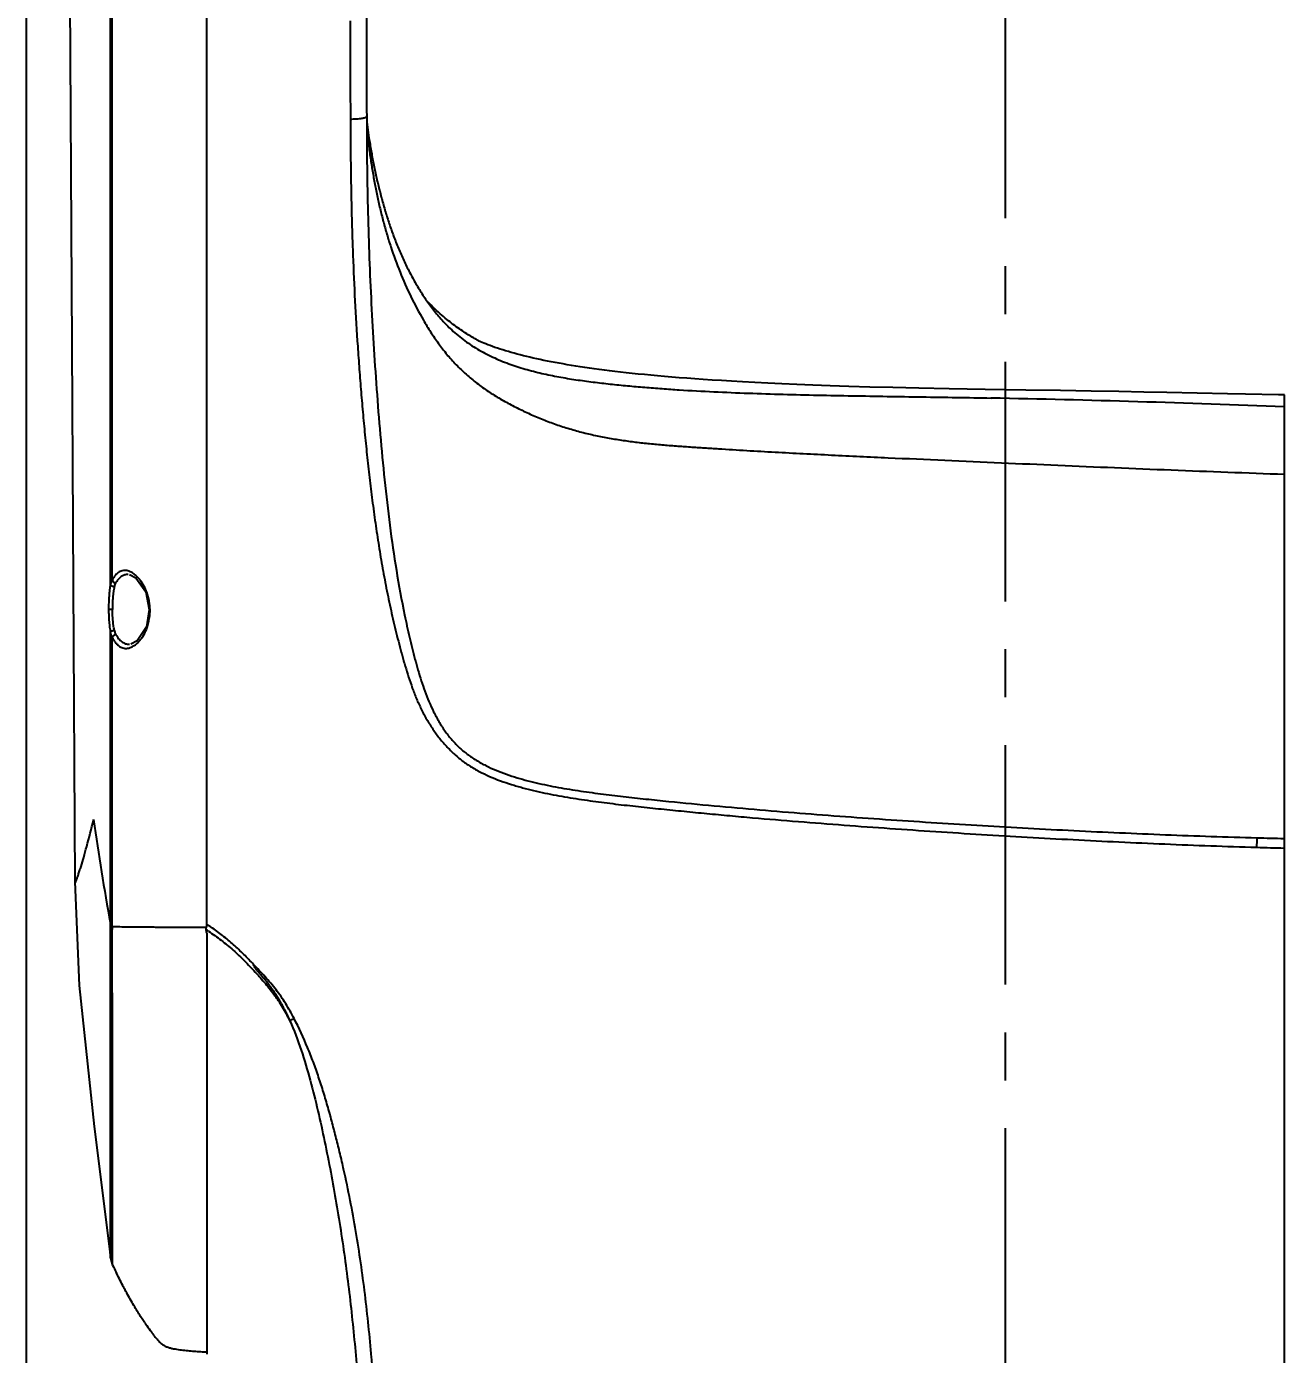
# Model space of a CAD drawing. Header units: millimetres. Extents: x 4086 to 8300, y 123 to 1549.
# Drawn here: x 7249.66 to 7289.05, y 761.43 to 803.02 of the extents above; entities that cross this region are included whole.
import ezdxf

# ---------------------------------------------------------------- set-up
doc = ezdxf.new("R2010")
doc.units = ezdxf.units.MM
doc.linetypes.add('CENTER', pattern=[0.6, 0.375, -0.075, 0.075, -0.075])
for name, color, linetype in [('中心线', 7, 'Continuous'), ('外形图', 7, 'Continuous'), ('尺寸标注', 7, 'Continuous')]:
    doc.layers.add(name, color=color, linetype=linetype)
doc.styles.add('思源黑', font='SourceHanSansCN-Normal.ttf')
doc.dimstyles.new('尺寸标注_1_4比例', dxfattribs={"dimtxt": 7, "dimasz": 6, "dimexe": 2, "dimexo": 1.5, "dimgap": 1, "dimtad": 1, "dimdec": 1, "dimlfac": 4, "dimdsep": 46, "dimtxsty": '思源黑', "dimcen": 0.09, "dimadec": 0, "dimazin": 0, "dimtp": 0.01, "dimtm": 0.01, "dimtfac": 1, "dimtdec": 1, "dimtofl": 0, "dimtmove": 0, "dimatfit": 3, "dimfxl": 1, "dimtolj": 1, "dimarcsym": 0})

# ---------------------------------------------------------------- blocks, each defined once
blk = doc.blocks.new('*D764')
at = {"layer": 'Defpoints', "color": 0}
for p in [(7310.951, 866.988), (7310.951, 722.956), (7249.657, 721.212)]:
    blk.add_point(p, dxfattribs=at)
at = {"layer": '尺寸标注', "color": 0, "lineweight": -2}
for p, q in [((7249.657, 722.712), (7249.657, 868.988)), ((7310.951, 724.456), (7310.951, 868.988)), ((7255.657, 866.988), (7304.951, 866.988))]:
    blk.add_line(p, q, dxfattribs=at)
at = {"layer": '尺寸标注', "color": 0}
for points in [[(7255.657, 867.988), (7255.657, 865.988), (7249.657, 866.988)], [(7304.951, 865.988), (7304.951, 867.988), (7310.951, 866.988)]]:
    blk.add_solid(points, dxfattribs=at)
at = {"layer": '尺寸标注', "color": 0, "insert": (7280.304, 871.612), "char_height": 7, "attachment_point": 5, "style": '思源黑'}
blk.add_mtext('\\A1;245.2', dxfattribs=at)

msp = doc.modelspace()

# ---------------------------------------------------------------- linework, layer by layer
at = {"layer": '中心线', "linetype": 'CENTER', "ltscale": 20}
msp.add_line((7280.3014, 828.5128), (7280.3014, 637.8346), dxfattribs=at)
at = {"layer": '外形图'}
for p, q in [((7252.2849, 785.5432), (7252.2821, 818.9575)), ((7252.3361, 785.6785), (7252.3341, 808.5744)), ((7255.3015, 774.8957), (7255.3014, 808.0128)), ((7260.3096, 800.1935), (7260.3098, 800.2187)), ((7260.3097, 800.1829), (7260.3096, 800.1989)), ((7287.2704, 791.5163), (7285.3735, 791.5533)), ((7287.8276, 791.5056), (7287.2704, 791.5163)), ((7289.0514, 720.388), (7289.0514, 791.4821)), ((7252.8833, 785.8546), (7253.0802, 785.7512)), ((7253.0802, 785.7512), (7253.3875, 785.3078)), ((7253.3875, 785.3078), (7253.5, 784.7602)), ((7252.3463, 784.7628), (7252.2264, 784.762)), ((7253.5, 784.7602), (7253.4128, 784.221)), ((7253.5236, 784.7606), (7253.5, 784.7602)), ((7252.2838, 774.9177), (7252.283, 784.0399)), ((7252.3378, 774.9172), (7252.3364, 783.8929)), ((7251.1682, 776.2255), (7251.1681, 776.2216)), ((7252.2831, 774.8178), (7252.2834, 774.9177)), ((7252.2873, 765.2875), (7252.2832, 774.8178)), ((7252.338, 774.8185), (7252.3378, 774.9172)), ((7252.338, 774.8185), (7252.3384, 774.7319)), ((7255.2886, 774.7996), (7255.3014, 774.8507)), ((7255.3014, 774.8507), (7255.3012, 774.9015)), ((7255.3014, 774.6218), (7255.3014, 761.433)), ((7251.7734, 768.5627), (7252.2731, 764.5731)), ((7252.2874, 764.5558), (7252.2873, 765.2875)), ((7252.3537, 764.43), (7252.3534, 765.1328)), ((7252.2689, 764.6088), (7252.2731, 764.5727)), ((7252.2731, 764.5727), (7252.2786, 764.5261)), ((7252.2786, 764.5261), (7252.2874, 764.4527)), ((7252.2874, 764.5479), (7252.2874, 764.5558)), ((7252.2874, 764.4954), (7252.2874, 764.5479)), ((7252.2874, 764.4786), (7252.2874, 764.4954)), ((7252.2874, 764.4642), (7252.2874, 764.4786)), ((7252.2874, 764.4527), (7252.2874, 764.4642)), ((7252.3537, 764.3936), (7252.3537, 764.43)), ((7252.3538, 764.309), (7252.3537, 764.3936)), ((7252.3537, 764.2251), (7252.3538, 764.309)), ((7253.3912, 762.3751), (7253.3833, 762.3864))]:
    msp.add_line(p, q, dxfattribs=at)
for points in [[(7250.9298, 818.7653), (7250.9746, 811.0919), (7251.065, 794.8815), (7251.1681, 776.2216)], [(7285.3735, 791.5533), (7284.6483, 791.5674), (7283.8632, 791.5823), (7283.0017, 791.5982), (7282.0425, 791.6151), (7280.952, 791.6328), (7279.6812, 791.6518), (7278.5494, 791.6695), (7277.6054, 791.6878), (7276.7881, 791.7069), (7276.0647, 791.7264), (7275.4141, 791.746), (7274.8223, 791.7659), (7274.2792, 791.7859), (7273.778, 791.806), (7273.3124, 791.8261), (7272.8764, 791.8465), (7272.4662, 791.867), (7272.0839, 791.8873), (7271.7329, 791.9072), (7271.4164, 791.9262), (7271.1266, 791.9445), (7270.8521, 791.9628), (7270.5897, 791.9811), (7270.3382, 791.9995), (7270.0961, 792.018), (7269.8628, 792.0368), (7269.6377, 792.0557), (7269.4205, 792.0748), (7269.2106, 792.094), (7269.0078, 792.1134), (7268.8115, 792.1329), (7268.6214, 792.1526), (7268.4372, 792.1725), (7268.2584, 792.1925), (7268.0848, 792.2127), (7267.9162, 792.2331), (7267.7524, 792.2536), (7267.593, 792.2743), (7267.438, 792.2953), (7267.2871, 792.3164), (7267.1401, 792.3377), (7266.9969, 792.3592), (7266.8573, 792.3809), (7266.7212, 792.4028), (7266.5885, 792.4249), (7266.4591, 792.4473), (7266.3328, 792.4698), (7266.2095, 792.4926), (7266.0892, 792.5155), (7265.9716, 792.5386), (7265.8569, 792.562), (7265.7448, 792.5855), (7265.6352, 792.6092), (7265.5279, 792.6331), (7265.4228, 792.6573), (7265.32, 792.6817), (7265.2193, 792.7063), (7265.1207, 792.7312), (7265.0241, 792.7564), (7264.9294, 792.7818), (7264.8368, 792.8075), (7264.746, 792.8336), (7264.6574, 792.8599), (7264.5706, 792.8866), (7264.4858, 792.9135), (7264.4033, 792.9408), (7264.3235, 792.9681), (7264.2466, 792.9955), (7264.1729, 793.0228), (7264.1027, 793.0499), (7264.0371, 793.0763), (7263.977, 793.1014), (7263.923, 793.125), (7263.8754, 793.1466), (7263.8344, 793.166), (7263.7994, 793.1831), (7263.77, 793.198), (7263.7448, 793.2111), (7263.7221, 793.2233), (7263.7022, 793.2344), (7263.6835, 793.2449), (7263.6519, 793.2634), (7263.6096, 793.2885), (7263.568, 793.3138), (7263.5268, 793.3391), (7263.4857, 793.3648), (7263.4434, 793.3916), (7263.3988, 793.4204), (7263.3533, 793.4503), (7263.3071, 793.4812), (7263.2603, 793.513), (7263.213, 793.5459), (7263.1651, 793.5797), (7263.1167, 793.6146), (7263.0679, 793.6504), (7263.0187, 793.6873), (7262.9691, 793.7252), (7262.9192, 793.764), (7262.8688, 793.804), (7262.8181, 793.8451), (7262.7668, 793.8874), (7262.7149, 793.9311), (7262.6624, 793.9761), (7262.6093, 794.0226), (7262.5553, 794.0708), (7262.5002, 794.121), (7262.4437, 794.1736), (7262.3857, 794.2288), (7262.3257, 794.2872), (7262.2635, 794.3492), (7262.2323, 794.3811)], [(7289.0514, 791.4822), (7288.8658, 791.4858), (7287.8276, 791.5056)], [(7253.4128, 784.221), (7253.1169, 783.7726), (7252.9213, 783.6716)], [(7251.1682, 776.2252), (7251.3083, 772.98), (7251.7734, 768.5627)]]:
    msp.add_lwpolyline(points, dxfattribs=at)
for centre, radius, start, end in [((7704.2799, 802.9057), 443.9787, 179.951336, 180.349137), ((7270.1473, 306.5188), 484.9579, 87.765999, 88.852218), ((7252.0327, 784.8017), 1.4746, 22.80106, 25.0835), ((7251.795, 784.7443), 1.7292, 346.9556, 354.30687), ((7331.7379, 789.3811), 80.7601, 187.974369, 190.316772), ((7313.119, 776.5614), 24.9515, 177.5929, 178.27969), ((7291.8281, 895.4294), 118.1752, 268.230339, 268.65365), ((7296.2366, 1063.5336), 286.0364, 268.387884, 268.56058), ((7250.5678, 767.7878), 8.5445, 55.25883, 56.36034), ((7250.5949, 767.5956), 8.5373, 56.143, 56.6649), ((7247.3575, 792.6533), 23.2976, 296.9181, 297.27876), ((7253.0009, 764.5373), 0.7185, 186.76487, 194.44296), ((7253.0055, 764.5387), 0.7233, 194.45714, 205.69263), ((7283.4145, 779.2219), 34.4917, 205.77231, 206.19416), ((7258.0389, 765.6211), 5.6691, 214.39787, 214.79791), ((7264.4369, 770.0858), 13.4708, 214.85678, 215.95701), ((7254.9015, 762.9105), 1.5353, 221.01486, 223.08768)]:
    msp.add_arc(centre, radius, start, end, dxfattribs=at)
for points, knots in [([(7259.7922, 803.1959), (7259.7922, 802.9397), (7259.7923, 801.9141), (7259.7945, 800.8885), (7259.8001, 800.1191)], [0, 0, 0, 0, 0.2498099, 1, 1, 1, 1]), ([(7259.8001, 800.1191), (7259.8329, 800.1192), (7259.8976, 800.1204), (7259.9918, 800.125), (7260.0791, 800.1324), (7260.1455, 800.1408), (7260.1924, 800.149), (7260.2222, 800.1553), (7260.2479, 800.162), (7260.2693, 800.169), (7260.2863, 800.1763), (7260.2974, 800.1829), (7260.3037, 800.1884), (7260.3069, 800.1923), (7260.3089, 800.1963), (7260.3094, 800.199), (7260.3094, 800.2003)], [0, 0, 0, 0, 0.186896, 0.3688283, 0.5373784, 0.6855056, 0.7503809, 0.8083704, 0.8589449, 0.9017557, 0.9367409, 0.9640544, 0.9750312, 0.9844328, 0.9925824, 1, 1, 1, 1]), ([(7260.3094, 800.2003), (7260.3101, 800.0889), (7260.3285, 799.865), (7260.3634, 799.6438), (7260.3812, 799.5326)], [0, 0, 0, 0, 0.4974637, 1, 1, 1, 1]), ([(7260.3094, 800.2003), (7260.3099, 800.0616), (7260.319, 799.8535), (7260.343, 799.5769), (7260.3656, 799.3697), (7260.3916, 799.1629), (7260.4198, 798.9564), (7260.4503, 798.7503), (7260.4939, 798.476), (7260.5541, 798.134), (7260.6353, 797.7252), (7260.726, 797.3182), (7260.8272, 796.9134), (7260.9397, 796.5113), (7261.1058, 795.9795), (7261.3444, 795.324), (7261.6831, 794.5571), (7261.9452, 794.0628), (7262.0857, 793.8207)], [0, 0, 0, 0, 0.0622702, 0.0934406, 0.1246334, 0.1558332, 0.1870227, 0.218202, 0.249375, 0.3117184, 0.374086, 0.4364876, 0.4989203, 0.5613913, 0.6239064, 0.7490318, 0.8743361, 1, 1, 1, 1]), ([(7260.3094, 800.2003), (7260.3094, 799.2546), (7260.3311, 797.3592), (7260.4329, 794.5127), (7260.6088, 791.6627), (7260.8087, 789.2894), (7261.0268, 787.3979), (7261.2303, 785.9868), (7261.4424, 784.8189), (7261.6457, 783.893), (7261.8173, 783.2057), (7262.0102, 782.5282), (7262.2085, 781.9783), (7262.4, 781.5556), (7262.5627, 781.2509), (7262.7474, 780.9614), (7262.957, 780.691), (7263.1935, 780.4444), (7263.4554, 780.2237), (7263.741, 780.032), (7264.1461, 779.8099), (7264.5766, 779.6319), (7265.0206, 779.4876), (7265.4741, 779.3613), (7266.0504, 779.2312), (7266.7504, 779.1089), (7267.4561, 779.0083), (7268.1653, 778.9218), (7268.8764, 778.8416), (7269.8265, 778.7416), (7271.0156, 778.6275), (7272.4436, 778.5003), (7273.8725, 778.3825), (7275.3021, 778.2738), (7276.7326, 778.173), (7278.1635, 778.079), (7280.072, 777.9621), (7282.4584, 777.8304), (7285.3233, 777.7016), (7287.234, 777.6364), (7288.1895, 777.6094)], [0, 0, 0, 0, 0.0622588, 0.1247806, 0.1874967, 0.2502285, 0.2815543, 0.312835, 0.3440733, 0.359676, 0.3752344, 0.3907046, 0.4060397, 0.4136625, 0.4212385, 0.4287604, 0.4362434, 0.4437214, 0.4512154, 0.4587458, 0.4663258, 0.4816051, 0.4893158, 0.4970587, 0.5125896, 0.528184, 0.5438304, 0.559515, 0.5752215, 0.5909422, 0.6224045, 0.653866, 0.685326, 0.7167912, 0.7482602, 0.7797303, 0.811201, 0.8741416, 0.9370722, 1, 1, 1, 1]), ([(7259.8001, 800.1191), (7259.8008, 799.6456), (7259.8064, 798.6978), (7259.8264, 797.5127), (7259.8521, 796.5636), (7259.8847, 795.613), (7259.9386, 794.4236), (7260.0097, 793.2342), (7260.0772, 792.2822), (7260.1333, 791.5679), (7260.195, 790.8537), (7260.2622, 790.1396), (7260.3359, 789.4258), (7260.417, 788.7125), (7260.5065, 788), (7260.6053, 787.2885), (7260.7153, 786.5785), (7260.838, 785.8706), (7260.9523, 785.2831), (7261.0518, 784.8147), (7261.1305, 784.4643), (7261.2134, 784.1147), (7261.3008, 783.7659), (7261.3774, 783.476), (7261.4409, 783.2445), (7261.5063, 783.0133), (7261.5924, 782.7257), (7261.706, 782.384), (7261.8332, 782.0472), (7261.9773, 781.717), (7262.1414, 781.395), (7262.3281, 781.0841), (7262.5375, 780.7872), (7262.7694, 780.5079), (7263.0234, 780.2504), (7263.2994, 780.0186), (7263.5973, 779.8168), (7264.0185, 779.5843), (7264.4661, 779.4006), (7264.8684, 779.2702), (7265.1006, 779.2025), (7265.3332, 779.1389), (7265.6249, 779.0667), (7266.0934, 778.9648), (7266.5649, 778.8804), (7267.0378, 778.8078), (7267.3933, 778.7576), (7267.7493, 778.7107), (7268.2248, 778.6522), (7268.8202, 778.5853), (7269.5353, 778.511), (7270.2506, 778.439), (7270.9659, 778.3695), (7271.6814, 778.3025), (7272.6357, 778.2171), (7273.8293, 778.1173), (7275.2624, 778.0063), (7276.696, 777.9024), (7278.1301, 777.8052), (7279.5645, 777.7143), (7280.9993, 777.6294), (7282.4345, 777.5503), (7283.87, 777.4781), (7285.3059, 777.4137), (7286.7421, 777.3576), (7287.6998, 777.3253), (7288.1787, 777.3105)], [0, 0, 0, 0, 0.0309105, 0.0618735, 0.0773759, 0.092893, 0.1239688, 0.155097, 0.1706789, 0.1862708, 0.2018713, 0.2174792, 0.2330936, 0.2487142, 0.2643412, 0.2799746, 0.2956098, 0.3112422, 0.3268694, 0.3346826, 0.3424975, 0.3503159, 0.3581398, 0.365971, 0.36989, 0.3738107, 0.381652, 0.3894871, 0.3973153, 0.4051451, 0.4129969, 0.4208903, 0.4287999, 0.4366953, 0.4445576, 0.4523823, 0.4601864, 0.4680089, 0.483758, 0.4916663, 0.495614, 0.4995518, 0.5074022, 0.5152295, 0.5308504, 0.5386576, 0.5464678, 0.5542823, 0.5621006, 0.5777451, 0.5933931, 0.6090363, 0.6246748, 0.6403113, 0.6559481, 0.6872256, 0.7185046, 0.7497822, 0.7810593, 0.8123366, 0.8436141, 0.8748915, 0.9061687, 0.9374458, 0.968723, 1, 1, 1, 1]), ([(7260.3812, 799.5326), (7260.4029, 799.3975), (7260.436, 799.1951), (7260.484, 798.926), (7260.5353, 798.6576), (7260.6065, 798.3231), (7260.7018, 797.9237), (7260.8062, 797.5265), (7260.9207, 797.132), (7261.0465, 796.7406), (7261.1857, 796.3533), (7261.3403, 795.9714), (7261.511, 795.596), (7261.6981, 795.2278), (7261.9019, 794.868), (7262.0871, 794.5767), (7262.2451, 794.3497), (7262.4103, 794.1266), (7262.6304, 793.8572), (7262.8225, 793.6554), (7262.9228, 793.559)], [0, 0, 0, 0, 0.062214, 0.093232, 0.1242628, 0.1864349, 0.2486673, 0.3108833, 0.3731143, 0.4353995, 0.4977385, 0.5601482, 0.6226315, 0.6851806, 0.7478044, 0.8105536, 0.8420085, 0.8735351, 0.9367278, 1, 1, 1, 1]), ([(7262.0857, 793.8207), (7262.1582, 793.6958), (7262.308, 793.4488), (7262.5108, 793.1498), (7262.6839, 792.9182), (7262.8197, 792.7488), (7262.9617, 792.5842), (7263.16, 792.3717), (7263.4234, 792.1197), (7263.7046, 791.887), (7263.9391, 791.7127), (7264.1799, 791.5462), (7264.4911, 791.3526), (7264.8774, 791.1412), (7265.2738, 790.9475), (7265.6779, 790.769), (7266.0893, 790.607), (7266.4377, 790.4869), (7266.7197, 790.4004), (7267.0038, 790.3203), (7267.3624, 790.232), (7267.7969, 790.143), (7268.2345, 790.069), (7268.674, 790.0081), (7269.1149, 789.9582), (7269.5565, 789.917), (7269.9986, 789.8821), (7270.4411, 789.8513), (7270.8837, 789.8219), (7271.4739, 789.7838), (7272.2118, 789.7387), (7273.0974, 789.6882), (7273.9833, 789.6412), (7274.8694, 789.5968), (7275.7555, 789.5542), (7276.9372, 789.4991), (7278.4143, 789.4327), (7280.1869, 789.3541), (7281.9596, 789.2771), (7283.7324, 789.2018), (7286.0963, 789.1053), (7287.8694, 789.0382), (7289.0515, 788.9953)], [0, 0, 0, 0, 0.015291, 0.0305976, 0.0382558, 0.0459196, 0.0535938, 0.0612833, 0.0767046, 0.0921723, 0.0999174, 0.1076651, 0.1231757, 0.1387234, 0.1543052, 0.1699044, 0.1855128, 0.2011285, 0.2089403, 0.2167553, 0.232398, 0.2480597, 0.263734, 0.2794065, 0.2950697, 0.3107306, 0.3263932, 0.3420577, 0.3577226, 0.3733869, 0.4047149, 0.4360433, 0.4673731, 0.4987037, 0.5300347, 0.5613655, 0.6240268, 0.6866883, 0.7493501, 0.8120121, 0.8746744, 1, 1, 1, 1]), ([(7262.9228, 793.559), (7262.987, 793.4974), (7263.119, 793.3775), (7263.3283, 793.2103), (7263.548, 793.0556), (7263.8531, 792.8653), (7264.2534, 792.657), (7264.7544, 792.451), (7265.27, 792.2841), (7265.7076, 792.1721), (7266.0609, 792.0955), (7266.4157, 792.0264), (7266.8617, 791.9529), (7267.3096, 791.8925), (7267.6687, 791.8498), (7268.0282, 791.8099), (7268.478, 791.7645), (7269.0183, 791.7166), (7269.5592, 791.6748), (7270.2809, 791.6259), (7271.1838, 791.5766), (7272.268, 791.5319), (7273.3526, 791.498), (7274.4375, 791.4722), (7275.5225, 791.4516), (7276.6075, 791.4343), (7278.0542, 791.4126), (7279.1392, 791.3956), (7279.8625, 791.3819)], [0, 0, 0, 0, 0.015395, 0.0308245, 0.0463047, 0.0618377, 0.093013, 0.1242177, 0.1554294, 0.1866849, 0.2023199, 0.2179504, 0.2492109, 0.2804855, 0.2961272, 0.3117687, 0.3430477, 0.3743246, 0.4056019, 0.4368811, 0.4994457, 0.5620151, 0.6245837, 0.6871529, 0.7497224, 0.8122923, 0.8748619, 1, 1, 1, 1]), ([(7252.3361, 785.6785), (7252.3235, 785.6584), (7252.302, 785.6143), (7252.2887, 785.5672), (7252.2834, 785.5428)], [0, 0, 0, 0, 0.4874907, 1, 1, 1, 1]), ([(7253.3683, 785.4269), (7253.3347, 785.4986), (7253.277, 785.5993), (7253.1857, 785.7172), (7253.1164, 785.7912), (7253.0456, 785.8536), (7252.9741, 785.9045), (7252.9024, 785.9432), (7252.8308, 785.9692), (7252.7597, 785.982), (7252.6898, 785.9807), (7252.6217, 785.9648), (7252.5564, 785.9344), (7252.4945, 785.89), (7252.4364, 785.832), (7252.3825, 785.7608), (7252.3511, 785.7072), (7252.3361, 785.6785)], [0, 0, 0, 0, 0.1688939, 0.2457717, 0.3176875, 0.3846609, 0.4467708, 0.5043502, 0.5579876, 0.6085928, 0.6574496, 0.7061945, 0.7565649, 0.8100649, 0.8678997, 0.9309857, 1, 1, 1, 1]), ([(7252.3361, 785.6785), (7252.3402, 785.667), (7252.3537, 785.6449), (7252.3817, 785.6186), (7252.4087, 785.6014), (7252.4309, 785.5915), (7252.4418, 785.588), (7252.4471, 785.5868)], [0, 0, 0, 0, 0.2472075, 0.5103034, 0.7699242, 0.8903717, 1, 1, 1, 1]), ([(7252.4471, 785.5868), (7252.4436, 785.5807), (7252.4302, 785.5557), (7252.4201, 785.529), (7252.4141, 785.5085)], [0, 0, 0, 0, 0.2453993, 1, 1, 1, 1]), ([(7252.7821, 785.8533), (7252.7661, 785.8509), (7252.7342, 785.8437), (7252.6877, 785.8264), (7252.6428, 785.8024), (7252.5835, 785.7607), (7252.5138, 785.6906), (7252.4685, 785.6236), (7252.4471, 785.5868)], [0, 0, 0, 0, 0.1096469, 0.220829, 0.335179, 0.4541883, 0.7109436, 1, 1, 1, 1]), ([(7252.8441, 785.8574), (7252.8389, 785.8575), (7252.8181, 785.8574), (7252.7974, 785.8556), (7252.7821, 785.8533)], [0, 0, 0, 0, 0.2516067, 1, 1, 1, 1]), ([(7252.2834, 785.5428), (7252.2731, 785.4854), (7252.2556, 785.3641), (7252.2378, 785.174), (7252.2276, 784.9712), (7252.2259, 784.8324), (7252.2264, 784.762)], [0, 0, 0, 0, 0.2230304, 0.4688041, 0.7304089, 1, 1, 1, 1]), ([(7252.4032, 785.4641), (7252.3896, 785.4657), (7252.3629, 785.4729), (7252.3326, 785.4883), (7252.3116, 785.5038), (7252.2986, 785.5161), (7252.2888, 785.5289), (7252.2846, 785.5382), (7252.2834, 785.5428)], [0, 0, 0, 0, 0.2733949, 0.5483777, 0.6780298, 0.797879, 0.9054367, 1, 1, 1, 1]), ([(7252.4032, 785.4641), (7252.3929, 785.4126), (7252.3755, 785.3036), (7252.3579, 785.1327), (7252.3476, 784.9506), (7252.3458, 784.826), (7252.3463, 784.7628)], [0, 0, 0, 0, 0.2236367, 0.469654, 0.7308773, 1, 1, 1, 1]), ([(7252.4141, 785.5085), (7252.413, 785.5049), (7252.4088, 785.4902), (7252.4054, 785.4754), (7252.4032, 785.4641)], [0, 0, 0, 0, 0.246363, 1, 1, 1, 1]), ([(7253.5236, 784.7606), (7253.5222, 784.8147), (7253.5138, 784.9222), (7253.4865, 785.0801), (7253.4465, 785.2309), (7253.4115, 785.3272), (7253.3921, 785.3732)], [0, 0, 0, 0, 0.2574956, 0.5129375, 0.7619848, 1, 1, 1, 1]), ([(7252.2264, 784.762), (7252.2268, 784.6975), (7252.2298, 784.5703), (7252.2408, 784.3836), (7252.2581, 784.2068), (7252.2741, 784.0931), (7252.2834, 784.0388)], [0, 0, 0, 0, 0.2662139, 0.5258408, 0.7723823, 1, 1, 1, 1]), ([(7252.4032, 784.1132), (7252.394, 784.162), (7252.378, 784.2642), (7252.3609, 784.423), (7252.3498, 784.5907), (7252.3468, 784.705), (7252.3463, 784.7628)], [0, 0, 0, 0, 0.2281208, 0.4748527, 0.7341791, 1, 1, 1, 1]), ([(7253.5156, 784.5728), (7253.5172, 784.5884), (7253.5225, 784.6508), (7253.5244, 784.7136), (7253.5236, 784.7606)], [0, 0, 0, 0, 0.2497893, 1, 1, 1, 1]), ([(7253.4119, 784.1345), (7253.4187, 784.1518), (7253.4453, 784.2236), (7253.4664, 784.2975), (7253.4796, 784.354)], [0, 0, 0, 0, 0.2420258, 1, 1, 1, 1]), ([(7252.2834, 784.0388), (7252.2846, 784.0431), (7252.2889, 784.0518), (7252.2987, 784.0638), (7252.3116, 784.0753), (7252.3328, 784.09), (7252.3631, 784.1047), (7252.3897, 784.1116), (7252.4032, 784.1132)], [0, 0, 0, 0, 0.0908468, 0.1959498, 0.3145823, 0.4441296, 0.7216674, 1, 1, 1, 1]), ([(7252.3364, 783.8929), (7252.3236, 783.9148), (7252.302, 783.9624), (7252.2887, 784.0128), (7252.2834, 784.0388)], [0, 0, 0, 0, 0.487831, 1, 1, 1, 1]), ([(7252.3364, 783.8929), (7252.3522, 783.8607), (7252.3854, 783.8004), (7252.4425, 783.7196), (7252.5041, 783.6531), (7252.5699, 783.6012), (7252.6393, 783.5646), (7252.7117, 783.5439), (7252.7862, 783.5395), (7252.8616, 783.5506), (7252.9375, 783.5765), (7253.0131, 783.6165), (7253.088, 783.6702), (7253.1618, 783.7368), (7253.2329, 783.8167), (7253.3255, 783.9453), (7253.381, 784.0559), (7253.4119, 784.1345)], [0, 0, 0, 0, 0.0713514, 0.1366128, 0.19632, 0.2512454, 0.3024716, 0.3514434, 0.3999512, 0.4497532, 0.5022862, 0.5586105, 0.6194451, 0.6852019, 0.7559929, 0.8319323, 1, 1, 1, 1]), ([(7252.3364, 783.8929), (7252.3382, 783.8978), (7252.3432, 783.9077), (7252.3569, 783.9269), (7252.3797, 783.9488), (7252.4116, 783.9699), (7252.4354, 783.9798), (7252.4474, 783.9828)], [0, 0, 0, 0, 0.1067363, 0.2237119, 0.4799833, 0.7470713, 1, 1, 1, 1]), ([(7252.4032, 784.1132), (7252.4054, 784.1015), (7252.4152, 784.0566), (7252.4311, 784.0127), (7252.4474, 783.9828)], [0, 0, 0, 0, 0.259722, 1, 1, 1, 1]), ([(7252.4474, 783.9828), (7252.4612, 783.9575), (7252.4899, 783.9098), (7252.5518, 783.8264), (7252.6223, 783.7579), (7252.7004, 783.7098), (7252.7596, 783.6851), (7252.8208, 783.671), (7252.8623, 783.6685), (7252.883, 783.6689)], [0, 0, 0, 0, 0.1529962, 0.2951829, 0.5510262, 0.668143, 0.7804237, 0.8902109, 1, 1, 1, 1]), ([(7251.3629, 776.7151), (7251.3913, 776.8086), (7251.4517, 777.0149), (7251.5873, 777.5013), (7251.6892, 777.8956), (7251.7588, 778.1772)], [0, 0, 0, 0, 0.1934398, 0.4256361, 1, 1, 1, 1]), ([(7251.1682, 776.221), (7251.1682, 776.2185), (7251.1683, 776.214), (7251.1689, 776.208), (7251.1698, 776.2034), (7251.1711, 776.2002), (7251.173, 776.1982), (7251.1757, 776.1982), (7251.1783, 776.2), (7251.1813, 776.203), (7251.1846, 776.2075), (7251.1882, 776.2134), (7251.1923, 776.2208), (7251.1987, 776.2335), (7251.2075, 776.2531), (7251.2191, 776.2812), (7251.2321, 776.3152), (7251.2467, 776.3551), (7251.2627, 776.4009), (7251.2801, 776.4525), (7251.2989, 776.51), (7251.3271, 776.598), (7251.3484, 776.6671), (7251.3629, 776.7151)], [0, 0, 0, 0, 0.012964, 0.0234088, 0.0314208, 0.0371986, 0.0412833, 0.0450414, 0.0501106, 0.0572779, 0.0668232, 0.0788605, 0.0934442, 0.1106038, 0.15271, 0.2052558, 0.2682689, 0.3417563, 0.4256869, 0.5200064, 0.6246571, 0.7395801, 1, 1, 1, 1]), ([(7252.338, 774.8185), (7252.3323, 774.8184), (7252.314, 774.8182), (7252.2957, 774.818), (7252.2832, 774.8178)], [0, 0, 0, 0, 0.3142098, 1, 1, 1, 1]), ([(7252.3378, 774.9172), (7252.3321, 774.9173), (7252.314, 774.9175), (7252.2959, 774.9179), (7252.2834, 774.9182)], [0, 0, 0, 0, 0.312585, 1, 1, 1, 1]), ([(7255.2751, 774.8018), (7255.0934, 774.8018), (7254.8212, 774.8019), (7254.4592, 774.8022), (7254.1949, 774.8024), (7253.954, 774.8029), (7253.747, 774.8041), (7253.571, 774.8055), (7253.3614, 774.8073), (7253.1149, 774.8095), (7252.7579, 774.8132), (7252.5016, 774.8163), (7252.338, 774.8185)], [0, 0, 0, 0, 0.1855858, 0.2780983, 0.3696798, 0.4555683, 0.5241161, 0.5811377, 0.6353165, 0.7382508, 0.8328736, 1, 1, 1, 1]), ([(7255.2864, 774.7283), (7255.2851, 774.7342), (7255.2828, 774.743), (7255.2808, 774.755), (7255.2803, 774.7671), (7255.2825, 774.7823), (7255.2863, 774.7939), (7255.2886, 774.7996)], [0, 0, 0, 0, 0.2497631, 0.3741204, 0.4983346, 0.7488324, 1, 1, 1, 1]), ([(7256.7657, 773.6388), (7256.7159, 773.6929), (7256.6154, 773.8004), (7256.4611, 773.9585), (7256.3022, 774.1126), (7256.0838, 774.312), (7255.7985, 774.5488), (7255.5592, 774.7245), (7255.4371, 774.8092)], [0, 0, 0, 0, 0.1242891, 0.2487824, 0.3734811, 0.4983876, 0.7487827, 1, 1, 1, 1]), ([(7252.3534, 765.1328), (7252.353, 765.6687), (7252.3522, 766.5577), (7252.3514, 767.8476), (7252.3505, 769.0427), (7252.3489, 770.3573), (7252.3459, 771.7645), (7252.3419, 773.2333), (7252.3394, 774.2294), (7252.3382, 774.7319)], [0, 0, 0, 0, 0.167483, 0.2778248, 0.4031524, 0.540967, 0.6886766, 0.8429585, 1, 1, 1, 1]), ([(7255.3014, 774.6218), (7255.2995, 774.6313), (7255.2957, 774.6503), (7255.2904, 774.679), (7255.2857, 774.7077), (7255.282, 774.7267), (7255.2799, 774.7362)], [0, 0, 0, 0, 0.2499781, 0.4999898, 0.7500552, 1, 1, 1, 1]), ([(7255.3512, 774.6853), (7255.4876, 774.5938), (7255.7542, 774.4034), (7256.0705, 774.1444), (7256.3111, 773.9253), (7256.4853, 773.7557), (7256.654, 773.5815), (7256.7912, 773.4336), (7256.8992, 773.3141), (7257.0062, 773.1942), (7257.1376, 773.0426), (7257.2901, 772.8568), (7257.4113, 772.6977), (7257.5037, 772.5674), (7257.5926, 772.4351), (7257.6974, 772.2659), (7257.8137, 772.0579), (7257.8854, 771.9163), (7257.92, 771.845)], [0, 0, 0, 0, 0.1273017, 0.2537688, 0.3167382, 0.3795443, 0.4422014, 0.5047156, 0.5359193, 0.5670865, 0.6293232, 0.6914409, 0.7534148, 0.7843488, 0.8152524, 0.8769705, 0.9385597, 1, 1, 1, 1]), ([(7258.0352, 771.9467), (7257.9947, 772.0257), (7257.9108, 772.1824), (7257.7755, 772.412), (7257.6292, 772.6349), (7257.4714, 772.8498), (7257.3042, 773.0573), (7257.0707, 773.3251), (7256.8862, 773.5175), (7256.761, 773.6435)], [0, 0, 0, 0, 0.1249955, 0.2500328, 0.3750332, 0.5000317, 0.6250667, 0.7500794, 1, 1, 1, 1]), ([(7257.92, 771.845), (7257.8844, 771.9268), (7257.8289, 772.0487), (7257.7495, 772.2086), (7257.6871, 772.3271), (7257.6219, 772.4441), (7257.5537, 772.5594), (7257.4823, 772.6727), (7257.4076, 772.7839), (7257.33, 772.8931), (7257.2633, 772.9826), (7257.2086, 773.0532), (7257.1531, 773.1232), (7257.097, 773.1927), (7257.0409, 773.2621), (7257.0052, 773.3051), (7256.976, 773.3389), (7256.9463, 773.3723), (7256.916, 773.4051), (7256.8865, 773.4388), (7256.8653, 773.4646), (7256.8451, 773.4914), (7256.8203, 773.5286), (7256.7927, 773.5773), (7256.7742, 773.6181), (7256.7657, 773.6388)], [0, 0, 0, 0, 0.1249087, 0.1873774, 0.2498523, 0.3123346, 0.374823, 0.4373117, 0.499805, 0.5623041, 0.6248019, 0.6560509, 0.6873006, 0.7497976, 0.7810409, 0.8122889, 0.8279218, 0.8435667, 0.8748692, 0.8905, 0.9061108, 0.9217187, 0.9373524, 0.9686832, 1, 1, 1, 1]), ([(7257.9047, 771.8799), (7258.0357, 771.5788), (7258.2668, 770.9626), (7258.5457, 770.0172), (7258.785, 769.0617), (7259.0648, 767.7805), (7259.3699, 766.1692), (7259.6665, 764.2207), (7259.8955, 762.2578), (7260.0637, 760.283), (7260.1775, 758.3006), (7260.2248, 756.9766), (7260.2433, 756.3142)], [0, 0, 0, 0, 0.0623051, 0.1247123, 0.1870001, 0.2491997, 0.3735797, 0.4981714, 0.6231774, 0.7485762, 0.8742493, 1, 1, 1, 1]), ([(7260.7337, 756.362), (7260.7176, 757.0245), (7260.6823, 758.0184), (7260.611, 759.343), (7260.5558, 760.1709), (7260.505, 760.8329), (7260.4498, 761.4945), (7260.3402, 762.6505), (7260.1804, 763.9678), (7259.9753, 765.2777), (7259.7967, 766.2554), (7259.6267, 767.0661), (7259.4775, 767.7123), (7259.3589, 768.1959), (7259.2334, 768.6785), (7259.1012, 769.1597), (7258.9601, 769.6386), (7258.8076, 770.1138), (7258.6416, 770.5838), (7258.3991, 771.2015), (7258.1896, 771.6535), (7258.0352, 771.9467)], [0, 0, 0, 0, 0.1248468, 0.1873535, 0.2498887, 0.2811615, 0.3124347, 0.3749695, 0.499925, 0.5623375, 0.6247257, 0.6871434, 0.7183828, 0.7496526, 0.780961, 0.8123101, 0.8436709, 0.8750119, 0.9063133, 0.9375698, 1, 1, 1, 1]), ([(7252.2567, 764.7236), (7252.2567, 764.7219), (7252.257, 764.7175), (7252.2581, 764.7053), (7252.2592, 764.6949), (7252.26, 764.6871)], [0, 0, 0, 0, 0.1440094, 0.3585925, 1, 1, 1, 1]), ([(7252.26, 764.6871), (7252.2606, 764.6818), (7252.2634, 764.6557), (7252.2664, 764.6296), (7252.2689, 764.6088)], [0, 0, 0, 0, 0.2029331, 1, 1, 1, 1]), ([(7252.7413, 763.4541), (7252.7169, 763.5001), (7252.6226, 763.6798), (7252.5316, 763.8613), (7252.465, 763.9968)], [0, 0, 0, 0, 0.2562143, 1, 1, 1, 1]), ([(7253.1784, 762.6978), (7253.1424, 762.7551), (7253.0691, 762.8743), (7252.9211, 763.1251), (7252.8123, 763.3205), (7252.7413, 763.4541)], [0, 0, 0, 0, 0.2322462, 0.4804536, 1, 1, 1, 1]), ([(7253.3611, 762.4185), (7253.3322, 762.4607), (7253.2704, 762.5533), (7253.2103, 762.647), (7253.1784, 762.6978)], [0, 0, 0, 0, 0.4603751, 1, 1, 1, 1]), ([(7253.5328, 762.176), (7253.5497, 762.1528), (7253.5834, 762.1064), (7253.6517, 762.0139), (7253.7053, 761.9463), (7253.743, 761.9029)], [0, 0, 0, 0, 0.2497936, 0.4995038, 1, 1, 1, 1]), ([(7253.7802, 761.8617), (7253.8031, 761.8373), (7253.8507, 761.7902), (7253.9297, 761.7282), (7254.003, 761.6877), (7254.0645, 761.6619), (7254.1118, 761.6456), (7254.1599, 761.6317), (7254.2245, 761.6154), (7254.3062, 761.5986), (7254.405, 761.5828), (7254.5373, 761.5657), (7254.67, 761.5524), (7254.8027, 761.5405), (7254.9355, 761.5289), (7255.1017, 761.5159), (7255.2348, 761.5089), (7255.3014, 761.5066)], [0, 0, 0, 0, 0.0627605, 0.1251994, 0.1876818, 0.2189537, 0.2502006, 0.2814578, 0.3127084, 0.3751927, 0.4377128, 0.5002291, 0.6251601, 0.687628, 0.7501088, 0.8750692, 1, 1, 1, 1])]:
    msp.add_open_spline(points, degree=3, knots=knots, dxfattribs=at)

# ---------------------------------------------------------------- dimensions: what is measured, and where the dimension line sits
at = {"layer": '尺寸标注'}
dim = msp.add_linear_dim(base=(7310.9508, 866.9881), p1=(7249.657, 721.2118), p2=(7310.9508, 722.9564), dimstyle='尺寸标注_1_4比例', dxfattribs=at)
dim.commit()
dim.dimension.update_dxf_attribs({"geometry": '*D764', "text_midpoint": (7280.3039, 871.6125)})

doc.saveas('drawing.dxf')
